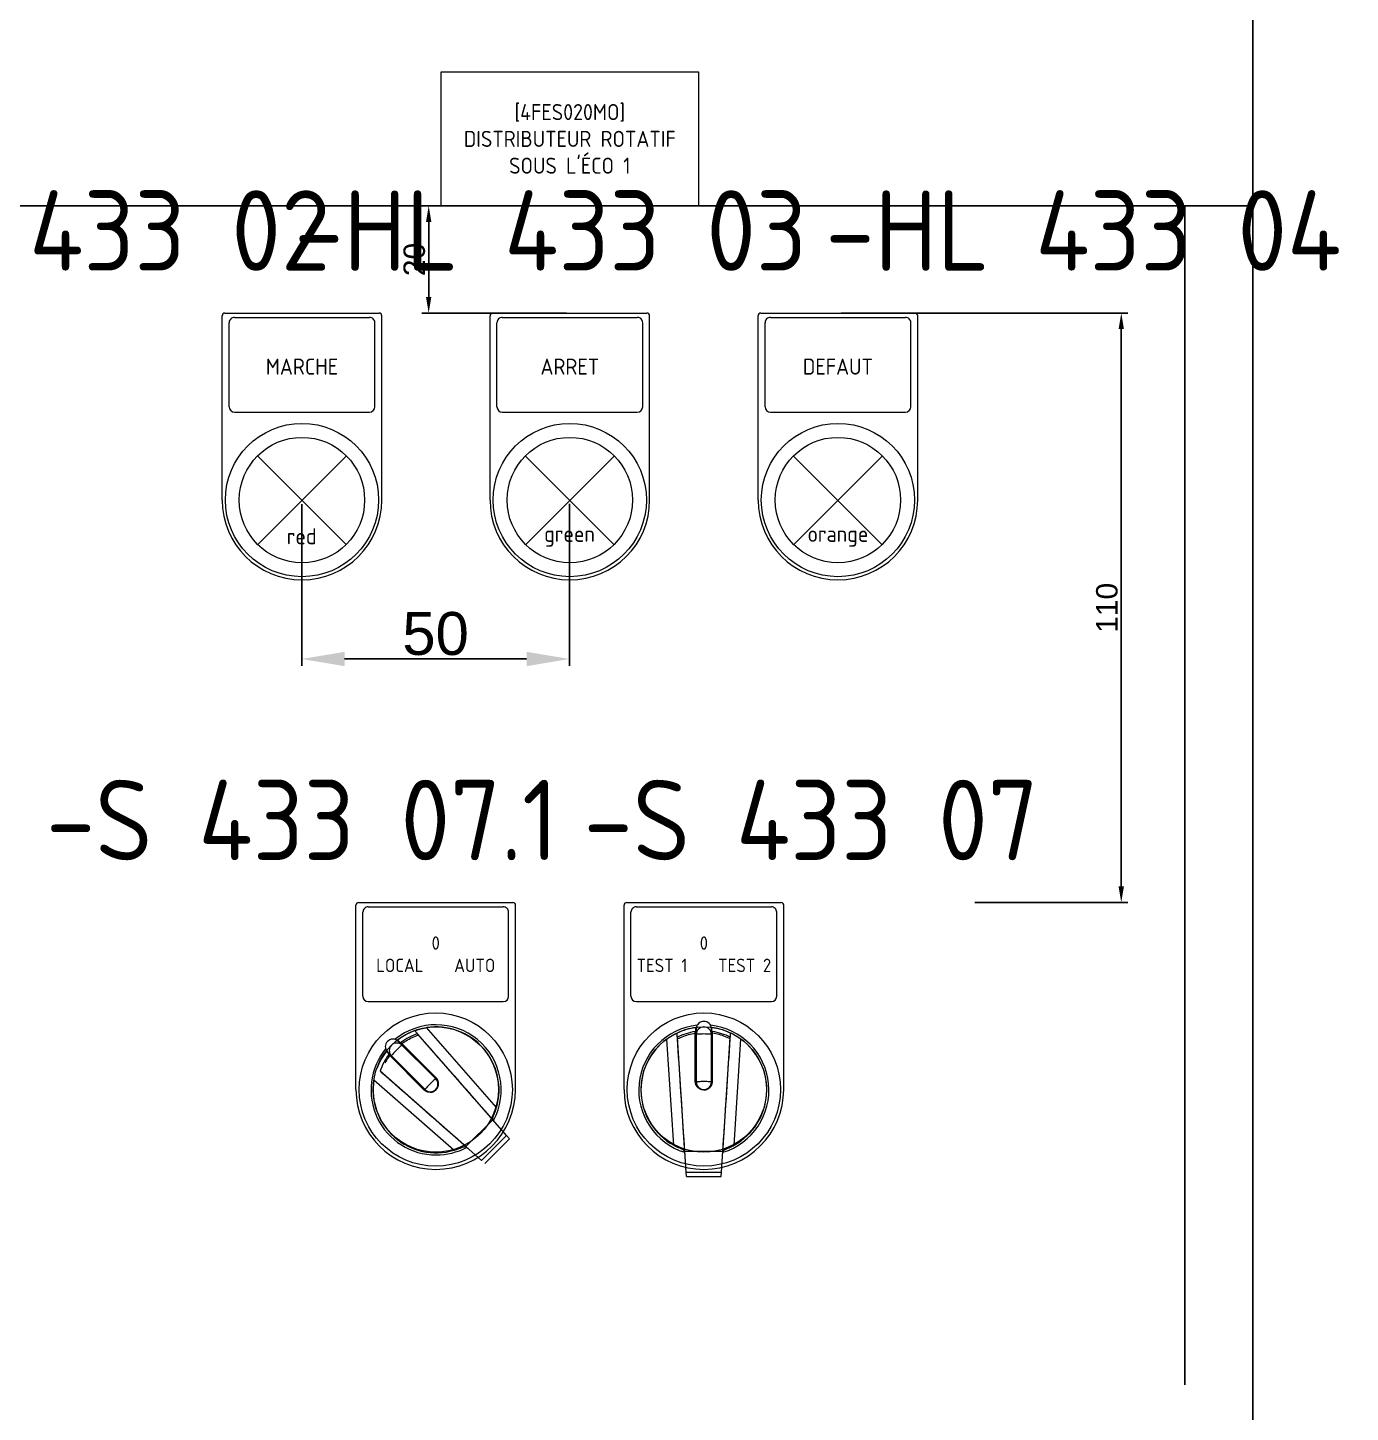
# Model space of a CAD drawing. Header units: millimetres. Extents: x 0 to 69574, y -5 to 41746.
# Drawn here: x 39704.5 to 39951.4, y 15694.3 to 15952.7 of the extents above; entities that cross this region are included whole.
import ezdxf
from ezdxf.enums import TextEntityAlignment as Align

# ---------------------------------------------------------------- set-up
doc = ezdxf.new("R2010")
doc.units = ezdxf.units.MM
doc.set_wipeout_variables(frame=1)
doc.layers.add('! NO PLOT !', color=7, linetype='Continuous', true_color=0xff75dd, plot=False)
doc.layers.add('000-PI-Oprema', color=30, linetype='Continuous', lineweight=5)
doc.layers.add('000-PI-ORMAR', color=2, linetype='Continuous')
doc.layers.add('000-PI_TEXT', color=7, linetype='Continuous')
doc.styles.add('PI0', font='isocpeur.ttf', dxfattribs={"width": 0.9})
doc.styles.get("Standard").update_dxf_attribs({"font": 'arial.ttf'})
doc.dimstyles.new('ISO-25', dxfattribs={"dimtxt": 4, "dimasz": 3, "dimexe": 1.25, "dimexo": 0.625, "dimtad": 1, "dimtxsty": 'Standard', "dimcen": 3, "dimadec": 0, "dimazin": 0, "dimtfac": 1, "dimtmove": 0, "dimatfit": 3, "dimfxl": 1, "dimarcsym": 0})
doc.dimstyles.new('ISO-25-lb', dxfattribs={"dimtxt": 8, "dimasz": 8, "dimexe": 1.25, "dimexo": 0.625, "dimtad": 1, "dimtxsty": 'Standard', "dimcen": 5, "dimadec": 0, "dimazin": 0, "dimtfac": 1, "dimtmove": 0, "dimatfit": 3, "dimfxl": 1, "dimarcsym": 0})

# ---------------------------------------------------------------- blocks, each defined once
blk = doc.blocks.new('*D816')
at = {"layer": '! NO PLOT !', "color": 0, "lineweight": -2, "ltscale": 0.25, "transparency": 16777216}
for p, q in [((39856.36, 15899.4), (39909.88, 15899.4)), ((39908.63, 15896.4), (39908.63, 15792.4)), ((39881.28, 15789.4), (39909.88, 15789.4))]:
    blk.add_line(p, q, dxfattribs=at)
at = {"layer": '! NO PLOT !', "color": 0, "ltscale": 0.25, "transparency": 16777216}
for points in [[(39908.13, 15896.4), (39909.13, 15896.4), (39908.63, 15899.4)], [(39908.13, 15792.4), (39909.13, 15792.4), (39908.63, 15789.4)]]:
    blk.add_solid(points, dxfattribs=at)
at = {"layer": 'Defpoints', "color": 0, "ltscale": 0.25, "transparency": 16777216}
for p in [(39855.73, 15899.4), (39880.66, 15789.4), (39908.63, 15789.4)]:
    blk.add_point(p, dxfattribs=at)
at = {"layer": '! NO PLOT !', "color": 0, "ltscale": 0.25, "transparency": 16777216, "insert": (39905.96, 15844.4), "char_height": 4, "attachment_point": 5, "rotation": 90}
blk.add_mtext('110', dxfattribs=at)
blk = doc.blocks.new('podloska')
at = {"layer": '000-PI-Oprema'}
for p, q in [((43278.7, 39063.45), (43278.7, 39097.85)), ((43279.2, 39098.35), (43308, 39098.35)), ((43280, 39080.85), (43280, 39096.55)), ((43281, 39097.55), (43306.2, 39097.55)), ((43307.2, 39080.85), (43307.2, 39096.55)), ((43308.5, 39063.45), (43308.5, 39097.85)), ((43281, 39079.85), (43306.2, 39079.85))]:
    blk.add_line(p, q, dxfattribs=at)
blk.add_circle((43293.6, 39063.45), 14.3, dxfattribs=at)
at = {"layer": '000-PI-Oprema', "ltscale": 0.25}
blk.add_circle((43293.6, 39063.45), 11.7, dxfattribs=at)
at = {"layer": '000-PI-Oprema'}
for centre, radius, start, end in [((43279.2, 39097.85), 0.5, 90, 179.9998), ((43281, 39096.55), 1, 90, 180.0001), ((43306.2, 39096.55), 1, 359.9999, 90), ((43308, 39097.85), 0.5, 0.0002, 90), ((43281, 39080.85), 1, 180, 270), ((43306.2, 39080.85), 1, 270, 0), ((43293.6, 39063.45), 14.9, 180, 0)]:
    blk.add_arc(centre, radius, start, end, dxfattribs=at)
blk = doc.blocks.new('*D817')
at = {"layer": '! NO PLOT !', "color": 0, "linetype": 'Continuous', "lineweight": -2, "ltscale": 0.25, "transparency": 16777216}
for p, q in [((39755.63, 15863.73), (39755.63, 15833.6)), ((39805.63, 15863.83), (39805.63, 15833.6)), ((39763.63, 15834.85), (39797.63, 15834.85))]:
    blk.add_line(p, q, dxfattribs=at)
at = {"layer": '! NO PLOT !', "color": 0, "ltscale": 0.25, "transparency": 16777216}
for points in [[(39763.63, 15836.18), (39763.63, 15833.51), (39755.63, 15834.85)], [(39797.63, 15836.18), (39797.63, 15833.51), (39805.63, 15834.85)]]:
    blk.add_solid(points, dxfattribs=at)
at = {"layer": 'Defpoints', "color": 0, "ltscale": 0.25, "transparency": 16777216}
for p in [(39755.63, 15864.35), (39805.63, 15864.45), (39805.63, 15834.85)]:
    blk.add_point(p, dxfattribs=at)
at = {"layer": '! NO PLOT !', "color": 0, "ltscale": 0.25, "transparency": 16777216, "insert": (39780.63, 15839.55), "char_height": 8, "attachment_point": 5}
blk.add_mtext('50', dxfattribs=at)
blk = doc.blocks.new('*D818')
at = {"layer": '! NO PLOT !', "color": 0, "lineweight": -2, "ltscale": 0.25, "transparency": 16777216}
for p, q in [((39805.06, 15919.4), (39778.09, 15919.4)), ((39779.34, 15902.4), (39779.34, 15916.4)), ((39805.06, 15899.4), (39778.09, 15899.4))]:
    blk.add_line(p, q, dxfattribs=at)
at = {"layer": '! NO PLOT !', "color": 0, "ltscale": 0.25, "transparency": 16777216}
for points in [[(39778.84, 15916.4), (39779.84, 15916.4), (39779.34, 15919.4)], [(39778.84, 15902.4), (39779.84, 15902.4), (39779.34, 15899.4)]]:
    blk.add_solid(points, dxfattribs=at)
at = {"layer": 'Defpoints', "color": 0, "ltscale": 0.25, "transparency": 16777216}
for p in [(39779.34, 15919.4), (39805.68, 15919.4), (39805.68, 15899.4)]:
    blk.add_point(p, dxfattribs=at)
at = {"layer": '! NO PLOT !', "color": 0, "ltscale": 0.25, "transparency": 16777216, "insert": (39776.67, 15909.4), "char_height": 4, "attachment_point": 5, "rotation": 90}
blk.add_mtext('20', dxfattribs=at)

msp = doc.modelspace()

# ---------------------------------------------------------------- wipeouts: each hides what was drawn before it
msp.add_wipeout([(39609.672, 16761.404), (40000.16, 16761.404), (39999.672, 14778.904), (39609.66, 14776.904)]).dxf.layer = '000-PI-ORMAR'

# ---------------------------------------------------------------- next in the draw order: linework, layer by layer
at = {"layer": '! NO PLOT !'}
msp.add_line((39933.184, 16684.154), (39933.184, 14854.154), dxfattribs=at)
at = {"layer": '! NO PLOT !', "ltscale": 0.25}
for p, q in [((39933.184, 15919.404), (39678.184, 15919.404)), ((39933.184, 15919.404), (39678.184, 15919.404)), ((39920.511, 15919.404), (39920.511, 15699.404))]:
    msp.add_line(p, q, dxfattribs=at)
at = {"layer": '000-PI-Oprema'}
for p, q in [((39747.361, 15872.727), (39763.907, 15856.181)), ((39764.007, 15872.727), (39747.461, 15856.181)), ((39797.361, 15872.727), (39813.907, 15856.181)), ((39814.007, 15872.727), (39797.461, 15856.181)), ((39847.411, 15872.727), (39863.957, 15856.181)), ((39864.057, 15872.727), (39847.511, 15856.181)), ((39815.809, 15754.504), (39815.809, 15788.904)), ((39816.309, 15789.404), (39845.109, 15789.404)), ((39817.109, 15771.904), (39817.109, 15787.604)), ((39818.109, 15788.604), (39843.309, 15788.604)), ((39844.309, 15771.904), (39844.309, 15787.604)), ((39845.609, 15754.504), (39845.609, 15788.904)), ((39818.109, 15770.904), (39843.309, 15770.904)), ((39775.688, 15763.932), (39775.973, 15764.076)), ((39775.973, 15764.076), (39776.262, 15764.211)), ((39776.262, 15764.211), (39776.556, 15764.337)), ((39776.556, 15764.337), (39776.854, 15764.455)), ((39776.735, 15765.491), (39776.738, 15765.492)), ((39776.739, 15765.487), (39776.735, 15765.491)), ((39776.738, 15765.492), (39776.746, 15765.495)), ((39776.751, 15765.473), (39776.739, 15765.487)), ((39776.746, 15765.495), (39776.76, 15765.5)), ((39776.771, 15765.45), (39776.751, 15765.473)), ((39776.76, 15765.5), (39776.781, 15765.507)), ((39776.8, 15765.416), (39776.771, 15765.45)), ((39776.781, 15765.507), (39776.807, 15765.517)), ((39776.838, 15765.373), (39776.8, 15765.416)), ((39776.807, 15765.517), (39776.839, 15765.528)), ((39776.885, 15765.319), (39776.838, 15765.373)), ((39776.839, 15765.528), (39776.877, 15765.541)), ((39776.854, 15764.455), (39777.155, 15764.563)), ((39776.877, 15765.541), (39776.92, 15765.556)), ((39776.942, 15765.255), (39776.885, 15765.319)), ((39776.92, 15765.556), (39776.969, 15765.573)), ((39777.008, 15765.18), (39776.942, 15765.255)), ((39776.969, 15765.573), (39777.023, 15765.591)), ((39777.083, 15765.094), (39777.008, 15765.18)), ((39777.023, 15765.591), (39777.081, 15765.61)), ((39777.081, 15765.61), (39777.144, 15765.63)), ((39777.168, 15764.997), (39777.083, 15765.094)), ((39777.144, 15765.63), (39777.211, 15765.651)), ((39777.155, 15764.563), (39777.46, 15764.663)), ((39777.262, 15764.89), (39777.168, 15764.997)), ((39777.211, 15765.651), (39777.28, 15765.673)), ((39777.276, 15764.872), (39777.248, 15764.904)), ((39791.001, 15749.234), (39777.262, 15764.89)), ((39777.305, 15764.839), (39777.276, 15764.872)), ((39777.28, 15765.673), (39777.353, 15765.695)), ((39777.335, 15764.806), (39777.305, 15764.839)), ((39777.365, 15764.771), (39777.335, 15764.806)), ((39777.353, 15765.695), (39777.43, 15765.718)), ((39777.396, 15764.736), (39777.365, 15764.771)), ((39777.428, 15764.7), (39777.396, 15764.736)), ((39777.46, 15764.663), (39777.428, 15764.7)), ((39777.43, 15765.718), (39777.511, 15765.741)), ((39778.19, 15763.831), (39777.46, 15764.663)), ((39777.511, 15765.741), (39777.596, 15765.765)), ((39777.596, 15765.765), (39777.685, 15765.789)), ((39777.685, 15765.789), (39777.778, 15765.814)), ((39777.778, 15765.814), (39777.873, 15765.838)), ((39777.873, 15765.838), (39777.971, 15765.862)), ((39777.971, 15765.862), (39778.072, 15765.886)), ((39778.072, 15765.886), (39778.174, 15765.909)), ((39778.174, 15765.909), (39778.278, 15765.932)), ((39778.278, 15765.932), (39778.383, 15765.953)), ((39778.383, 15765.953), (39778.488, 15765.974)), ((39778.488, 15765.974), (39778.594, 15765.994)), ((39778.594, 15765.994), (39778.699, 15766.013)), ((39778.699, 15766.013), (39778.804, 15766.031)), ((39778.804, 15766.031), (39778.907, 15766.048)), ((39791.999, 15751.129), (39778.907, 15766.048)), ((39823.957, 15764.02), (39824.044, 15764.081)), ((39824.044, 15764.081), (39824.133, 15764.142)), ((39824.133, 15764.142), (39824.223, 15764.201)), ((39824.223, 15764.201), (39824.312, 15764.26)), ((39824.312, 15764.26), (39824.402, 15764.318)), ((39824.402, 15764.318), (39824.491, 15764.374)), ((39824.491, 15764.374), (39824.578, 15764.428)), ((39824.578, 15764.428), (39824.665, 15764.48)), ((39824.665, 15764.48), (39824.749, 15764.53)), ((39824.749, 15764.53), (39824.832, 15764.578)), ((39824.832, 15764.578), (39824.912, 15764.624)), ((39824.912, 15764.624), (39824.989, 15764.668)), ((39824.989, 15764.668), (39825.063, 15764.709)), ((39825.063, 15764.709), (39825.134, 15764.747)), ((39825.134, 15764.747), (39825.201, 15764.783)), ((39825.201, 15764.783), (39825.265, 15764.817)), ((39825.265, 15764.817), (39825.327, 15764.849)), ((39825.327, 15764.849), (39825.386, 15764.879)), ((39825.386, 15764.879), (39825.441, 15764.907)), ((39825.441, 15764.907), (39825.492, 15764.932)), ((39825.492, 15764.932), (39825.538, 15764.955)), ((39825.538, 15764.955), (39825.579, 15764.975)), ((39825.579, 15764.975), (39825.615, 15764.992)), ((39825.615, 15764.992), (39825.646, 15765.007)), ((39825.646, 15765.007), (39825.671, 15765.019)), ((39825.671, 15765.019), (39825.691, 15765.028)), ((39825.691, 15765.028), (39825.704, 15765.035)), ((39825.704, 15765.035), (39825.712, 15765.038)), ((39825.712, 15765.038), (39825.715, 15765.04)), ((39825.715, 15765.034), (39825.715, 15765.04)), ((39825.717, 15765.016), (39825.715, 15765.034)), ((39825.719, 15764.985), (39825.717, 15765.016)), ((39825.721, 15764.941), (39825.719, 15764.985)), ((39825.725, 15764.883), (39825.721, 15764.941)), ((39825.73, 15764.812), (39825.725, 15764.883)), ((39825.735, 15764.726), (39825.73, 15764.812)), ((39825.742, 15764.627), (39825.735, 15764.726)), ((39825.749, 15764.513), (39825.742, 15764.627)), ((39825.758, 15764.385), (39825.749, 15764.513)), ((39825.767, 15764.242), (39825.758, 15764.385)), ((39825.77, 15764.219), (39825.767, 15764.262)), ((39827.041, 15744.707), (39825.767, 15764.242)), ((39825.773, 15764.176), (39825.77, 15764.219)), ((39825.776, 15764.131), (39825.773, 15764.176)), ((39825.779, 15764.085), (39825.776, 15764.131)), ((39825.782, 15764.039), (39825.779, 15764.085)), ((39825.788, 15763.941), (39826.074, 15764.086)), ((39826.074, 15764.086), (39826.363, 15764.223)), ((39826.363, 15764.223), (39826.657, 15764.35)), ((39826.657, 15764.35), (39826.954, 15764.469)), ((39826.954, 15764.469), (39827.255, 15764.578)), ((39827.255, 15764.578), (39827.558, 15764.678)), ((39827.558, 15764.678), (39827.864, 15764.768)), ((39827.864, 15764.768), (39828.172, 15764.85)), ((39828.172, 15764.85), (39828.483, 15764.922)), ((39828.483, 15764.922), (39828.795, 15764.984)), ((39828.795, 15764.984), (39829.109, 15765.038)), ((39829.109, 15756.024), (39829.109, 15765.316)), ((39829.209, 15755.467), (39829.209, 15766.058)), ((39829.309, 15755.249), (39829.309, 15765.867)), ((39832.109, 15755.249), (39832.109, 15765.867)), ((39832.209, 15755.467), (39832.209, 15766.058)), ((39832.309, 15756.024), (39832.309, 15765.316)), ((39832.623, 15764.984), (39832.309, 15765.038)), ((39832.935, 15764.922), (39832.623, 15764.984)), ((39833.245, 15764.85), (39832.935, 15764.922)), ((39833.554, 15764.768), (39833.245, 15764.85)), ((39833.86, 15764.678), (39833.554, 15764.768)), ((39834.163, 15764.578), (39833.86, 15764.678)), ((39834.463, 15764.469), (39834.163, 15764.578)), ((39834.376, 15744.707), (39835.65, 15764.242)), ((39834.76, 15764.35), (39834.463, 15764.469)), ((39835.054, 15764.223), (39834.76, 15764.35)), ((39835.344, 15764.086), (39835.054, 15764.223)), ((39835.629, 15763.941), (39835.344, 15764.086)), ((39835.636, 15764.039), (39835.639, 15764.085)), ((39835.639, 15764.085), (39835.642, 15764.131)), ((39835.642, 15764.131), (39835.645, 15764.176)), ((39835.645, 15764.176), (39835.648, 15764.219)), ((39835.648, 15764.219), (39835.65, 15764.262)), ((39835.65, 15764.242), (39835.66, 15764.385)), ((39835.66, 15764.385), (39835.668, 15764.513)), ((39835.668, 15764.513), (39835.675, 15764.627)), ((39835.675, 15764.627), (39835.682, 15764.726)), ((39835.682, 15764.726), (39835.687, 15764.812)), ((39835.687, 15764.812), (39835.692, 15764.883)), ((39835.692, 15764.883), (39835.696, 15764.941)), ((39835.696, 15764.941), (39835.699, 15764.985)), ((39835.699, 15764.985), (39835.701, 15765.016)), ((39835.701, 15765.016), (39835.702, 15765.034)), ((39835.705, 15765.038), (39835.702, 15765.04)), ((39835.702, 15765.034), (39835.702, 15765.04)), ((39835.713, 15765.035), (39835.705, 15765.038)), ((39835.727, 15765.028), (39835.713, 15765.035)), ((39835.746, 15765.019), (39835.727, 15765.028)), ((39835.771, 15765.007), (39835.746, 15765.019)), ((39835.802, 15764.992), (39835.771, 15765.007)), ((39835.838, 15764.975), (39835.802, 15764.992)), ((39835.879, 15764.955), (39835.838, 15764.975)), ((39835.926, 15764.932), (39835.879, 15764.955)), ((39835.976, 15764.907), (39835.926, 15764.932)), ((39836.032, 15764.879), (39835.976, 15764.907)), ((39836.09, 15764.849), (39836.032, 15764.879)), ((39836.152, 15764.817), (39836.09, 15764.849)), ((39836.217, 15764.783), (39836.152, 15764.817)), ((39836.284, 15764.747), (39836.217, 15764.783)), ((39836.354, 15764.709), (39836.284, 15764.747)), ((39836.428, 15764.668), (39836.354, 15764.709)), ((39836.505, 15764.624), (39836.428, 15764.668)), ((39836.585, 15764.578), (39836.505, 15764.624)), ((39836.668, 15764.53), (39836.585, 15764.578)), ((39836.753, 15764.48), (39836.668, 15764.53)), ((39836.839, 15764.428), (39836.753, 15764.48)), ((39836.927, 15764.374), (39836.839, 15764.428)), ((39837.016, 15764.318), (39836.927, 15764.374)), ((39837.105, 15764.26), (39837.016, 15764.318)), ((39837.195, 15764.201), (39837.105, 15764.26)), ((39837.284, 15764.142), (39837.195, 15764.201)), ((39837.373, 15764.081), (39837.284, 15764.142)), ((39837.461, 15764.02), (39837.373, 15764.081)), ((39771.428, 15761.615), (39771.424, 15761.619)), ((39771.44, 15761.603), (39771.428, 15761.615)), ((39771.46, 15761.582), (39771.44, 15761.603)), ((39771.49, 15761.553), (39771.46, 15761.582)), ((39771.528, 15761.515), (39771.49, 15761.553)), ((39771.575, 15761.468), (39771.528, 15761.515)), ((39779.137, 15754.047), (39771.629, 15761.555)), ((39773.549, 15763.736), (39773.545, 15763.74)), ((39773.561, 15763.724), (39773.549, 15763.736)), ((39773.582, 15763.704), (39773.561, 15763.724)), ((39773.611, 15763.674), (39773.582, 15763.704)), ((39780.657, 15756.487), (39773.609, 15763.535)), ((39773.649, 15763.636), (39773.611, 15763.674)), ((39773.894, 15763.391), (39773.649, 15763.636)), ((39773.979, 15763.306), (39773.894, 15763.391)), ((39774.073, 15763.212), (39773.979, 15763.306)), ((39781.034, 15756.252), (39774.073, 15763.212)), ((39774.193, 15763.234), (39774.14, 15763.287)), ((39774.22, 15763.206), (39774.193, 15763.234)), ((39774.249, 15763.178), (39774.22, 15763.206)), ((39774.337, 15763.09), (39774.249, 15763.178)), ((39774.337, 15763.09), (39774.596, 15763.274)), ((39780.711, 15756.716), (39774.337, 15763.09)), ((39774.596, 15763.274), (39774.861, 15763.451)), ((39774.861, 15763.451), (39775.132, 15763.619)), ((39775.132, 15763.619), (39775.407, 15763.78)), ((39775.407, 15763.78), (39775.688, 15763.932)), ((39778.92, 15762.999), (39778.19, 15763.831)), ((39779.65, 15762.167), (39778.92, 15762.999)), ((39780.38, 15761.336), (39779.65, 15762.167)), ((39823.785, 15763.897), (39823.87, 15763.959)), ((39825.077, 15744.091), (39823.785, 15763.897)), ((39823.87, 15763.959), (39823.957, 15764.02)), ((39825.785, 15763.99), (39825.782, 15764.039)), ((39825.788, 15763.941), (39825.785, 15763.99)), ((39825.86, 15762.837), (39825.788, 15763.941)), ((39825.932, 15761.732), (39825.86, 15762.837)), ((39826.004, 15760.628), (39825.932, 15761.732)), ((39835.413, 15760.628), (39835.485, 15761.732)), ((39835.485, 15761.732), (39835.557, 15762.837)), ((39835.557, 15762.837), (39835.629, 15763.941)), ((39835.629, 15763.941), (39835.633, 15763.99)), ((39835.633, 15763.99), (39835.636, 15764.039)), ((39836.34, 15744.091), (39837.632, 15763.897)), ((39837.547, 15763.959), (39837.461, 15764.02)), ((39837.632, 15763.897), (39837.547, 15763.959)), ((39771.232, 15759.476), (39771.384, 15759.756)), ((39771.384, 15759.756), (39771.544, 15760.032)), ((39771.544, 15760.032), (39771.713, 15760.303)), ((39771.631, 15761.411), (39771.575, 15761.468)), ((39771.697, 15761.345), (39771.631, 15761.411)), ((39771.773, 15761.27), (39771.697, 15761.345)), ((39771.713, 15760.303), (39771.89, 15760.568)), ((39771.858, 15761.185), (39771.773, 15761.27)), ((39771.952, 15761.091), (39771.858, 15761.185)), ((39771.958, 15760.944), (39771.877, 15761.024)), ((39771.89, 15760.568), (39772.074, 15760.827)), ((39778.912, 15754.13), (39771.952, 15761.091)), ((39771.986, 15760.915), (39771.958, 15760.944)), ((39772.074, 15760.827), (39771.986, 15760.915)), ((39778.448, 15754.453), (39772.074, 15760.827)), ((39781.109, 15760.504), (39780.38, 15761.336)), ((39781.839, 15759.673), (39781.109, 15760.504)), ((39782.568, 15758.842), (39781.839, 15759.673)), ((39826.076, 15759.524), (39826.004, 15760.628)), ((39826.148, 15758.42), (39826.076, 15759.524)), ((39835.269, 15758.42), (39835.341, 15759.524)), ((39835.341, 15759.524), (39835.413, 15760.628)), ((39785.93, 15744.163), (39770.274, 15757.902)), ((39771.333, 15756.974), (39770.501, 15757.704)), ((39772.165, 15756.244), (39771.333, 15756.974)), ((39781.117, 15756.027), (39780.657, 15756.487)), ((39780.76, 15756.664), (39780.711, 15756.716)), ((39780.807, 15756.61), (39780.76, 15756.664)), ((39780.852, 15756.554), (39780.807, 15756.61)), ((39780.894, 15756.496), (39780.852, 15756.554)), ((39780.934, 15756.436), (39780.894, 15756.496)), ((39780.971, 15756.374), (39780.934, 15756.436)), ((39781.005, 15756.311), (39780.971, 15756.374)), ((39783.298, 15758.01), (39782.568, 15758.842)), ((39784.756, 15756.348), (39783.298, 15758.01)), ((39785.485, 15755.518), (39784.756, 15756.348)), ((39826.22, 15757.317), (39826.148, 15758.42)), ((39826.292, 15756.213), (39826.22, 15757.317)), ((39835.125, 15756.213), (39835.197, 15757.317)), ((39835.197, 15757.317), (39835.269, 15758.42)), ((39784.034, 15743.165), (39769.116, 15756.257)), ((39772.997, 15755.514), (39772.165, 15756.244)), ((39773.828, 15754.784), (39772.997, 15755.514)), ((39774.66, 15754.054), (39773.828, 15754.784)), ((39775.491, 15753.325), (39774.66, 15754.054)), ((39778.5, 15754.404), (39778.448, 15754.453)), ((39778.554, 15754.356), (39778.5, 15754.404)), ((39778.61, 15754.312), (39778.554, 15754.356)), ((39778.668, 15754.269), (39778.61, 15754.312)), ((39778.728, 15754.23), (39778.668, 15754.269)), ((39778.79, 15754.193), (39778.728, 15754.23)), ((39778.853, 15754.159), (39778.79, 15754.193)), ((39778.917, 15754.128), (39778.853, 15754.159)), ((39778.984, 15754.1), (39778.917, 15754.128)), ((39779.051, 15754.074), (39778.984, 15754.1)), ((39779.119, 15754.052), (39779.051, 15754.074)), ((39779.188, 15754.033), (39779.119, 15754.052)), ((39779.258, 15754.017), (39779.188, 15754.033)), ((39779.329, 15754.004), (39779.258, 15754.017)), ((39779.4, 15753.995), (39779.329, 15754.004)), ((39779.472, 15753.988), (39779.4, 15753.995)), ((39779.543, 15753.985), (39779.472, 15753.988)), ((39779.615, 15753.985), (39779.543, 15753.985)), ((39779.615, 15753.985), (39779.687, 15753.988)), ((39779.687, 15753.988), (39779.758, 15753.995)), ((39779.758, 15753.995), (39779.829, 15754.004)), ((39779.829, 15754.004), (39779.9, 15754.017)), ((39779.9, 15754.017), (39779.97, 15754.033)), ((39779.97, 15754.033), (39780.039, 15754.052)), ((39780.039, 15754.052), (39780.108, 15754.074)), ((39780.108, 15754.074), (39780.175, 15754.1)), ((39780.175, 15754.1), (39780.241, 15754.128)), ((39780.241, 15754.128), (39780.306, 15754.159)), ((39780.306, 15754.159), (39780.369, 15754.193)), ((39780.369, 15754.193), (39780.43, 15754.23)), ((39780.43, 15754.23), (39780.49, 15754.269)), ((39780.49, 15754.269), (39780.548, 15754.312)), ((39780.548, 15754.312), (39780.605, 15754.356)), ((39780.605, 15754.356), (39780.659, 15754.404)), ((39780.659, 15754.404), (39780.711, 15754.453)), ((39780.711, 15754.453), (39780.76, 15754.505)), ((39780.76, 15754.505), (39780.807, 15754.559)), ((39780.807, 15754.559), (39780.852, 15754.615)), ((39780.852, 15754.615), (39780.894, 15754.673)), ((39780.894, 15754.673), (39780.934, 15754.733)), ((39780.934, 15754.733), (39780.971, 15754.795)), ((39780.971, 15754.795), (39781.005, 15754.858)), ((39781.036, 15756.246), (39781.005, 15756.311)), ((39781.005, 15754.858), (39781.036, 15754.923)), ((39781.064, 15756.18), (39781.036, 15756.246)), ((39781.036, 15754.923), (39781.064, 15754.989)), ((39781.089, 15756.113), (39781.064, 15756.18)), ((39781.064, 15754.989), (39781.089, 15755.056)), ((39781.112, 15756.045), (39781.089, 15756.113)), ((39781.089, 15755.056), (39781.112, 15755.125)), ((39781.131, 15755.976), (39781.112, 15756.045)), ((39781.112, 15755.125), (39781.131, 15755.194)), ((39781.147, 15755.906), (39781.131, 15755.976)), ((39781.131, 15755.194), (39781.147, 15755.264)), ((39781.159, 15755.835), (39781.147, 15755.906)), ((39781.147, 15755.264), (39781.16, 15755.334)), ((39781.169, 15755.764), (39781.159, 15755.835)), ((39781.16, 15755.334), (39781.169, 15755.406)), ((39781.176, 15755.692), (39781.169, 15755.764)), ((39781.169, 15755.406), (39781.176, 15755.477)), ((39781.179, 15755.621), (39781.176, 15755.692)), ((39781.176, 15755.477), (39781.179, 15755.549)), ((39781.179, 15755.549), (39781.179, 15755.621)), ((39786.214, 15754.687), (39785.485, 15755.518)), ((39786.943, 15753.856), (39786.214, 15754.687)), ((39787.672, 15753.026), (39786.943, 15753.856)), ((39826.364, 15755.109), (39826.292, 15756.213)), ((39826.436, 15754.006), (39826.364, 15755.109)), ((39826.508, 15752.903), (39826.436, 15754.006)), ((39829.11, 15755.952), (39829.109, 15756.024)), ((39829.115, 15755.88), (39829.11, 15755.952)), ((39829.123, 15755.809), (39829.115, 15755.88)), ((39829.134, 15755.738), (39829.123, 15755.809)), ((39829.149, 15755.668), (39829.134, 15755.738)), ((39829.166, 15755.598), (39829.149, 15755.668)), ((39829.187, 15755.529), (39829.166, 15755.598)), ((39829.211, 15755.461), (39829.187, 15755.529)), ((39829.237, 15755.395), (39829.211, 15755.461)), ((39829.267, 15755.329), (39829.237, 15755.395)), ((39829.3, 15755.266), (39829.267, 15755.329)), ((39829.335, 15755.203), (39829.3, 15755.266)), ((39829.373, 15755.142), (39829.335, 15755.203)), ((39829.414, 15755.083), (39829.373, 15755.142)), ((39829.458, 15755.026), (39829.414, 15755.083)), ((39829.504, 15754.971), (39829.458, 15755.026)), ((39829.552, 15754.918), (39829.504, 15754.971)), ((39829.603, 15754.867), (39829.552, 15754.918)), ((39829.656, 15754.819), (39829.603, 15754.867)), ((39829.711, 15754.773), (39829.656, 15754.819)), ((39829.768, 15754.729), (39829.711, 15754.773)), ((39829.827, 15754.688), (39829.768, 15754.729)), ((39829.888, 15754.65), (39829.827, 15754.688)), ((39829.95, 15754.615), (39829.888, 15754.65)), ((39830.014, 15754.582), (39829.95, 15754.615)), ((39830.08, 15754.552), (39830.014, 15754.582)), ((39830.146, 15754.526), (39830.08, 15754.552)), ((39830.214, 15754.502), (39830.146, 15754.526)), ((39830.283, 15754.481), (39830.214, 15754.502)), ((39830.353, 15754.464), (39830.283, 15754.481)), ((39830.423, 15754.449), (39830.353, 15754.464)), ((39830.494, 15754.438), (39830.423, 15754.449)), ((39830.565, 15754.43), (39830.494, 15754.438)), ((39830.637, 15754.425), (39830.565, 15754.43)), ((39830.709, 15754.424), (39830.637, 15754.425)), ((39830.709, 15754.424), (39830.78, 15754.425)), ((39830.78, 15754.425), (39830.852, 15754.43)), ((39830.852, 15754.43), (39830.923, 15754.438)), ((39830.923, 15754.438), (39830.994, 15754.449)), ((39830.994, 15754.449), (39831.065, 15754.464)), ((39831.065, 15754.464), (39831.134, 15754.481)), ((39831.134, 15754.481), (39831.203, 15754.502)), ((39831.203, 15754.502), (39831.271, 15754.526)), ((39831.271, 15754.526), (39831.338, 15754.552)), ((39831.338, 15754.552), (39831.403, 15754.582)), ((39831.403, 15754.582), (39831.467, 15754.615)), ((39831.467, 15754.615), (39831.529, 15754.65)), ((39831.529, 15754.65), (39831.59, 15754.688)), ((39831.59, 15754.688), (39831.649, 15754.729)), ((39831.649, 15754.729), (39831.706, 15754.773)), ((39831.706, 15754.773), (39831.761, 15754.819)), ((39831.761, 15754.819), (39831.814, 15754.867)), ((39831.814, 15754.867), (39831.865, 15754.918)), ((39831.865, 15754.918), (39831.914, 15754.971)), ((39831.914, 15754.971), (39831.96, 15755.026)), ((39831.96, 15755.026), (39832.003, 15755.083)), ((39832.003, 15755.083), (39832.044, 15755.142)), ((39832.044, 15755.142), (39832.082, 15755.203)), ((39832.082, 15755.203), (39832.118, 15755.266)), ((39832.118, 15755.266), (39832.15, 15755.329)), ((39832.15, 15755.329), (39832.18, 15755.395)), ((39832.18, 15755.395), (39832.207, 15755.461)), ((39832.207, 15755.461), (39832.23, 15755.529)), ((39832.23, 15755.529), (39832.251, 15755.598)), ((39832.251, 15755.598), (39832.269, 15755.668)), ((39832.269, 15755.668), (39832.283, 15755.738)), ((39832.283, 15755.738), (39832.294, 15755.809)), ((39832.294, 15755.809), (39832.302, 15755.88)), ((39832.302, 15755.88), (39832.307, 15755.952)), ((39832.307, 15755.952), (39832.309, 15756.024)), ((39834.909, 15752.903), (39834.981, 15754.006)), ((39834.981, 15754.006), (39835.053, 15755.109)), ((39835.053, 15755.109), (39835.125, 15756.213)), ((39776.322, 15752.595), (39775.491, 15753.325)), ((39777.153, 15751.866), (39776.322, 15752.595)), ((39778.815, 15750.408), (39777.153, 15751.866)), ((39789.129, 15751.365), (39787.672, 15753.026)), ((39789.858, 15750.535), (39789.129, 15751.365)), ((39826.58, 15751.8), (39826.508, 15752.903)), ((39826.652, 15750.697), (39826.58, 15751.8)), ((39834.766, 15750.697), (39834.838, 15751.8)), ((39834.838, 15751.8), (39834.909, 15752.903)), ((39779.646, 15749.678), (39778.815, 15750.408)), ((39780.477, 15748.949), (39779.646, 15749.678)), ((39781.308, 15748.221), (39780.477, 15748.949)), ((39786.289, 15743.849), (39791.314, 15748.875)), ((39786.293, 15743.844), (39791.32, 15748.871)), ((39791.314, 15748.875), (39789.858, 15750.535)), ((39790.174, 15750.175), (39790.175, 15750.176)), ((39791, 15749.233), (39791.001, 15749.234)), ((39791.32, 15748.871), (39791.001, 15749.234)), ((39793.893, 15745.939), (39791.32, 15748.871)), ((39791.334, 15749.166), (39791.337, 15749.229)), ((39791.336, 15749.103), (39791.334, 15749.166)), ((39791.344, 15749.042), (39791.336, 15749.103)), ((39791.337, 15749.229), (39791.345, 15749.294)), ((39791.357, 15748.981), (39791.344, 15749.042)), ((39791.345, 15749.294), (39791.358, 15749.359)), ((39791.375, 15748.922), (39791.357, 15748.981)), ((39791.358, 15749.359), (39791.375, 15749.426)), ((39791.375, 15749.426), (39791.396, 15749.495)), ((39791.398, 15748.863), (39791.375, 15748.922)), ((39791.396, 15749.495), (39791.422, 15749.565)), ((39791.427, 15748.803), (39791.398, 15748.863)), ((39791.422, 15749.565), (39791.45, 15749.638)), ((39791.461, 15748.744), (39791.427, 15748.803)), ((39791.45, 15749.638), (39791.482, 15749.713)), ((39791.499, 15748.684), (39791.461, 15748.744)), ((39791.482, 15749.713), (39791.556, 15749.883)), ((39791.543, 15748.624), (39791.499, 15748.684)), ((39791.591, 15748.564), (39791.543, 15748.624)), ((39791.556, 15749.883), (39791.632, 15750.07)), ((39791.632, 15750.07), (39791.71, 15750.27)), ((39791.71, 15750.27), (39791.788, 15750.48)), ((39791.788, 15750.48), (39791.863, 15750.696)), ((39791.863, 15750.696), (39791.934, 15750.914)), ((39791.934, 15750.914), (39791.999, 15751.129)), ((39826.724, 15749.594), (39826.652, 15750.697)), ((39826.796, 15748.492), (39826.724, 15749.594)), ((39834.622, 15748.492), (39834.694, 15749.594)), ((39834.694, 15749.594), (39834.766, 15750.697)), ((39782.138, 15747.492), (39781.308, 15748.221)), ((39784.629, 15745.306), (39782.138, 15747.492)), ((39791.643, 15748.503), (39791.591, 15748.564)), ((39826.867, 15747.389), (39826.796, 15748.492)), ((39826.939, 15746.287), (39826.867, 15747.389)), ((39827.011, 15745.185), (39826.939, 15746.287)), ((39834.406, 15745.185), (39834.478, 15746.287)), ((39834.478, 15746.287), (39834.55, 15747.389)), ((39834.55, 15747.389), (39834.622, 15748.492)), ((39786.289, 15743.849), (39784.629, 15745.306)), ((39784.722, 15743.39), (39784.856, 15743.439)), ((39784.856, 15743.439), (39784.986, 15743.489)), ((39784.986, 15743.489), (39785.111, 15743.539)), ((39784.988, 15744.989), (39784.989, 15744.99)), ((39785.111, 15743.539), (39785.231, 15743.588)), ((39785.231, 15743.588), (39785.345, 15743.636)), ((39785.345, 15743.636), (39785.451, 15743.682)), ((39785.451, 15743.682), (39785.525, 15743.713)), ((39785.525, 15743.713), (39785.598, 15743.742)), ((39785.598, 15743.742), (39785.669, 15743.767)), ((39785.669, 15743.767), (39785.738, 15743.789)), ((39785.738, 15743.789), (39785.806, 15743.806)), ((39785.806, 15743.806), (39785.871, 15743.819)), ((39785.871, 15743.819), (39785.935, 15743.827)), ((39785.93, 15744.163), (39785.931, 15744.164)), ((39786.293, 15743.844), (39785.93, 15744.163)), ((39785.935, 15743.827), (39785.998, 15743.83)), ((39786.06, 15743.827), (39785.998, 15743.83)), ((39786.122, 15743.82), (39786.06, 15743.827)), ((39786.183, 15743.807), (39786.122, 15743.82)), ((39786.243, 15743.789), (39786.183, 15743.807)), ((39786.302, 15743.765), (39786.243, 15743.789)), ((39789.225, 15741.271), (39786.293, 15743.844)), ((39786.361, 15743.737), (39786.302, 15743.765)), ((39786.42, 15743.703), (39786.361, 15743.737)), ((39786.479, 15743.664), (39786.42, 15743.703)), ((39786.539, 15743.621), (39786.479, 15743.664)), ((39786.6, 15743.573), (39786.539, 15743.621)), ((39786.661, 15743.521), (39786.6, 15743.573)), ((39789.225, 15741.271), (39793.893, 15745.939)), ((39789.848, 15740.724), (39794.44, 15745.316)), ((39794.44, 15745.316), (39793.893, 15745.939)), ((39825.202, 15744.024), (39825.077, 15744.091)), ((39825.331, 15743.957), (39825.202, 15744.024)), ((39825.461, 15743.891), (39825.331, 15743.957)), ((39825.592, 15743.826), (39825.461, 15743.891)), ((39825.722, 15743.764), (39825.592, 15743.826)), ((39825.852, 15743.704), (39825.722, 15743.764)), ((39825.979, 15743.648), (39825.852, 15743.704)), ((39826.103, 15743.594), (39825.979, 15743.648)), ((39826.222, 15743.544), (39826.103, 15743.594)), ((39826.336, 15743.498), (39826.222, 15743.544)), ((39826.444, 15743.455), (39826.336, 15743.498)), ((39826.519, 15743.425), (39826.444, 15743.455)), ((39826.591, 15743.394), (39826.519, 15743.425)), ((39827.083, 15744.083), (39827.011, 15745.185)), ((39827.123, 15743.457), (39827.041, 15744.707)), ((39827.041, 15744.707), (39827.042, 15744.707)), ((39827.155, 15742.981), (39827.083, 15744.083)), ((39827.154, 15742.974), (39827.123, 15743.457)), ((39827.123, 15743.457), (39827.124, 15743.457)), ((39834.262, 15742.981), (39834.334, 15744.083)), ((39834.263, 15742.974), (39834.295, 15743.457)), ((39834.293, 15743.457), (39834.295, 15743.457)), ((39834.295, 15743.457), (39834.376, 15744.707)), ((39834.334, 15744.083), (39834.406, 15745.185)), ((39834.375, 15744.707), (39834.376, 15744.707)), ((39834.826, 15743.394), (39834.898, 15743.424)), ((39834.898, 15743.424), (39834.973, 15743.455)), ((39834.973, 15743.455), (39835.081, 15743.498)), ((39835.081, 15743.498), (39835.195, 15743.544)), ((39835.195, 15743.544), (39835.315, 15743.594)), ((39835.315, 15743.594), (39835.438, 15743.648)), ((39835.438, 15743.648), (39835.565, 15743.704)), ((39835.565, 15743.704), (39835.695, 15743.764)), ((39835.695, 15743.764), (39835.826, 15743.826)), ((39835.826, 15743.826), (39835.957, 15743.891)), ((39835.957, 15743.891), (39836.087, 15743.957)), ((39836.087, 15743.957), (39836.215, 15744.024)), ((39836.215, 15744.024), (39836.34, 15744.091)), ((39784.034, 15743.165), (39784.171, 15743.206)), ((39784.171, 15743.206), (39784.309, 15743.249)), ((39784.309, 15743.249), (39784.448, 15743.295)), ((39784.448, 15743.295), (39784.586, 15743.342)), ((39784.586, 15743.342), (39784.722, 15743.39)), ((39826.659, 15743.362), (39826.591, 15743.394)), ((39826.723, 15743.328), (39826.659, 15743.362)), ((39826.783, 15743.292), (39826.723, 15743.328)), ((39826.838, 15743.255), (39826.783, 15743.292)), ((39826.889, 15743.215), (39826.838, 15743.255)), ((39826.936, 15743.173), (39826.889, 15743.215)), ((39826.978, 15743.127), (39826.936, 15743.173)), ((39827.016, 15743.078), (39826.978, 15743.127)), ((39827.05, 15743.026), (39827.016, 15743.078)), ((39827.08, 15742.971), (39827.05, 15743.026)), ((39827.105, 15742.912), (39827.08, 15742.971)), ((39827.126, 15742.85), (39827.105, 15742.912)), ((39827.144, 15742.785), (39827.126, 15742.85)), ((39827.159, 15742.716), (39827.144, 15742.785)), ((39827.408, 15739.081), (39827.154, 15742.974)), ((39827.154, 15742.974), (39834.263, 15742.974)), ((39827.155, 15742.981), (39834.262, 15742.981)), ((39827.171, 15742.643), (39827.159, 15742.716)), ((39827.18, 15742.566), (39827.171, 15742.643)), ((39827.186, 15742.486), (39827.18, 15742.566)), ((39834.009, 15739.081), (39834.263, 15742.974)), ((39834.231, 15742.486), (39834.238, 15742.566)), ((39834.238, 15742.566), (39834.247, 15742.642)), ((39834.247, 15742.642), (39834.258, 15742.715)), ((39834.258, 15742.715), (39834.273, 15742.785)), ((39834.273, 15742.785), (39834.291, 15742.851)), ((39834.291, 15742.851), (39834.313, 15742.913)), ((39834.313, 15742.913), (39834.338, 15742.971)), ((39834.338, 15742.971), (39834.367, 15743.026)), ((39834.367, 15743.026), (39834.401, 15743.078)), ((39834.401, 15743.078), (39834.439, 15743.127)), ((39834.439, 15743.127), (39834.482, 15743.173)), ((39834.482, 15743.173), (39834.529, 15743.216)), ((39834.529, 15743.216), (39834.58, 15743.256)), ((39834.58, 15743.256), (39834.636, 15743.293)), ((39834.636, 15743.293), (39834.695, 15743.328)), ((39834.695, 15743.328), (39834.759, 15743.362)), ((39834.759, 15743.362), (39834.826, 15743.394)), ((39827.462, 15738.255), (39827.408, 15739.081)), ((39827.408, 15739.081), (39834.009, 15739.081)), ((39827.462, 15738.255), (39833.955, 15738.255)), ((39833.955, 15738.255), (39834.009, 15739.081))]:
    msp.add_line(p, q, dxfattribs=at)
msp.add_lwpolyline([(39781.684, 15944.404), (39829.684, 15944.404), (39829.684, 15919.404), (39781.684, 15919.404)], close=True, dxfattribs=at)
for points in [[(39831.993, 15766.427), (39831.861, 15766.647), (39831.687, 15766.839), (39831.476, 15766.997), (39831.237, 15767.114), (39830.978, 15767.186), (39830.709, 15767.21), (39830.44, 15767.186), (39830.18, 15767.114), (39829.941, 15766.997), (39829.73, 15766.839), (39829.556, 15766.647), (39829.425, 15766.427)], [(39829.425, 15766.427), (39829.338, 15766.153), (39829.309, 15765.867)], [(39832.109, 15764.784), (39832.082, 15765.056), (39832.002, 15765.318), (39831.873, 15765.559), (39831.699, 15765.771), (39831.486, 15765.944), (39831.244, 15766.073), (39830.982, 15766.153), (39830.709, 15766.18), (39830.436, 15766.153), (39830.173, 15766.073), (39829.931, 15765.944), (39829.719, 15765.771), (39829.545, 15765.559), (39829.415, 15765.318), (39829.336, 15765.056), (39829.309, 15764.784)], [(39832.109, 15764.784), (39832.082, 15764.8), (39832.002, 15764.815), (39831.873, 15764.83), (39831.699, 15764.842), (39831.486, 15764.853), (39831.244, 15764.86), (39830.982, 15764.865), (39830.709, 15764.867), (39830.436, 15764.865), (39830.173, 15764.86), (39829.931, 15764.853), (39829.719, 15764.842), (39829.545, 15764.83), (39829.415, 15764.815), (39829.336, 15764.8), (39829.309, 15764.784)], [(39832.109, 15765.867), (39832.079, 15766.153), (39831.993, 15766.427)], [(39773.131, 15763.849), (39772.882, 15763.911), (39772.623, 15763.924), (39772.363, 15763.887), (39772.111, 15763.8), (39771.877, 15763.668), (39771.669, 15763.495), (39771.496, 15763.287), (39771.364, 15763.053), (39771.277, 15762.801), (39771.24, 15762.541), (39771.252, 15762.281), (39771.315, 15762.033)], [(39771.315, 15762.033), (39771.447, 15761.778), (39771.629, 15761.555)], [(39774.375, 15762.769), (39774.163, 15762.942), (39773.922, 15763.071), (39773.66, 15763.15), (39773.387, 15763.177), (39773.114, 15763.15), (39772.852, 15763.07), (39772.61, 15762.94), (39772.398, 15762.766), (39772.224, 15762.554), (39772.094, 15762.312), (39772.014, 15762.05), (39771.987, 15761.777), (39772.013, 15761.504), (39772.093, 15761.242), (39772.221, 15761.001), (39772.395, 15760.789)], [(39774.375, 15762.769), (39774.344, 15762.761), (39774.277, 15762.716), (39774.175, 15762.635), (39774.043, 15762.52), (39773.886, 15762.378), (39773.71, 15762.212), (39773.52, 15762.03), (39773.326, 15761.838), (39773.134, 15761.643), (39772.952, 15761.454), (39772.786, 15761.278), (39772.643, 15761.12), (39772.529, 15760.988), (39772.448, 15760.887), (39772.403, 15760.819), (39772.395, 15760.789)], [(39773.609, 15763.535), (39773.386, 15763.716), (39773.131, 15763.849)], [(39780.657, 15756.487), (39780.627, 15756.479), (39780.559, 15756.434), (39780.458, 15756.352), (39780.326, 15756.238), (39780.168, 15756.096), (39779.992, 15755.93), (39779.803, 15755.747), (39779.608, 15755.555), (39779.416, 15755.361), (39779.234, 15755.172), (39779.068, 15754.996), (39778.926, 15754.838), (39778.811, 15754.706), (39778.73, 15754.605), (39778.685, 15754.537), (39778.677, 15754.507)], [(39778.677, 15754.507), (39778.889, 15754.333), (39779.131, 15754.204), (39779.393, 15754.125), (39779.666, 15754.098), (39779.939, 15754.125), (39780.201, 15754.205), (39780.443, 15754.334), (39780.655, 15754.509), (39780.829, 15754.721), (39780.959, 15754.963), (39781.039, 15755.225), (39781.066, 15755.498), (39781.039, 15755.771), (39780.96, 15756.033), (39780.831, 15756.275), (39780.657, 15756.487)], [(39832.109, 15755.899), (39832.082, 15755.916), (39832.002, 15755.931), (39831.873, 15755.945), (39831.699, 15755.958), (39831.486, 15755.968), (39831.244, 15755.976), (39830.982, 15755.981), (39830.709, 15755.982), (39830.436, 15755.981), (39830.173, 15755.976), (39829.931, 15755.968), (39829.719, 15755.958), (39829.545, 15755.945), (39829.415, 15755.931), (39829.336, 15755.916), (39829.309, 15755.899)], [(39829.309, 15755.899), (39829.336, 15755.627), (39829.415, 15755.365), (39829.545, 15755.123), (39829.719, 15754.911), (39829.931, 15754.737), (39830.173, 15754.608), (39830.436, 15754.529), (39830.709, 15754.502), (39830.982, 15754.529), (39831.244, 15754.608), (39831.486, 15754.737), (39831.699, 15754.911), (39831.873, 15755.123), (39832.002, 15755.365), (39832.082, 15755.627), (39832.109, 15755.899)]]:
    msp.add_lwpolyline(points, dxfattribs=at)
msp.add_circle((39830.709, 15754.504), 14.3, dxfattribs=at)
at = {"layer": '000-PI-Oprema', "ltscale": 0.25}
msp.add_circle((39830.709, 15754.504), 11.7, dxfattribs=at)
at = {"layer": '000-PI-Oprema'}
for centre, radius, start, end in [((39816.309, 15788.904), 0.5, 89.99996, 179.99983), ((39818.109, 15787.604), 1, 90.00002, 180.00009), ((39843.309, 15787.604), 1, 359.99991, 89.99998), ((39845.109, 15788.904), 0.5, 0.00017, 90.00004), ((39818.109, 15771.904), 1, 180, 269.99998), ((39843.309, 15771.904), 1, 270.00002, 0), ((39780.725, 15754.439), 12.15, 332.06339, 129.08147), ((39780.725, 15754.439), 11.75, 109.84984, 128.23046), ((39780.711, 15754.453), 11.01, 108.33018, 126.64371), ((39780.725, 15754.439), 11.01, 108.33018, 108.33753), ((39780.725, 15754.439), 11.75, 343.63927, 98.89794), ((39830.709, 15754.404), 12.15, 95.91853, 252.93658), ((39830.709, 15754.404), 11.75, 97.33437, 115.15016), ((39830.709, 15754.424), 11.01, 98.35629, 116.66982), ((39830.709, 15754.404), 11.01, 116.66247, 116.66982), ((39830.709, 15754.404), 11.01, 97.83063, 98.35629), ((39830.709, 15754.404), 11.75, 96.76953, 97.33437), ((39830.709, 15754.404), 12.15, 287.06339, 84.08147), ((39830.709, 15754.404), 11.75, 64.84984, 83.23046), ((39830.709, 15754.404), 11.01, 81.64371, 82.16937), ((39830.709, 15754.424), 11.01, 63.33018, 81.64371), ((39830.709, 15754.404), 11.01, 63.33018, 63.33753), ((39780.725, 15754.439), 12.15, 140.91853, 270), ((39780.725, 15754.439), 11.75, 142.33437, 160.15016), ((39780.725, 15754.439), 11.75, 141.76954, 142.33437), ((39780.725, 15754.439), 11.01, 126.64371, 127.16937), ((39830.709, 15754.404), 11.75, 126.10206, 241.36073), ((39830.709, 15754.404), 11.75, 298.63927, 53.89794), ((39780.711, 15754.453), 11.01, 143.35629, 161.66982), ((39780.725, 15754.439), 11.01, 142.83063, 143.35629), ((39780.725, 15754.439), 11.75, 171.10206, 286.36073), ((39830.709, 15754.504), 14.9, 180, 0), ((39780.725, 15754.439), 12.15, 270, 297.93658)]:
    msp.add_arc(centre, radius, start, end, dxfattribs=at)

# ---------------------------------------------------------------- next in the draw order: block references
for p in [(-3537.912, -23198.947), (-3487.912, -23198.947), (-3437.862, -23198.947), (-3512.937, -23308.947)]:
    msp.add_blockref('podloska', p, dxfattribs=at)

# ---------------------------------------------------------------- next in the draw order: texts
at = {"layer": '! NO PLOT !', "char_height": 3, "width": 27.82747, "attachment_point": 5, "style": 'PI0'}
for s, insert in [('{\\fISOCPEUR|b0|i0|c238|p34;red}', (39755.634, 15857.75)), ('{\\fISOCPEUR|b0|i0|c238|p34;green}', (39805.634, 15857.75)), ('{\\fISOCPEUR|b0|i0|c238|p34;orange}', (39855.734, 15857.75))]:
    msp.add_mtext(s, dxfattribs=dict(at, insert=insert))
at = {"layer": '000-PI_TEXT', "style": 'PI0', "width": 0.9}
for s, p in [('-HL 433 02', (39713.279, 15914.824)), ('-HL 433 03', (39802.087, 15914.824)), ('-HL 433 04', (39901.564, 15914.824)), ('-S 433 07.1', (39755.722, 15804.824)), ('-S 433 07', (39850.709, 15804.824))]:
    msp.add_text(s, height=15, dxfattribs=at).set_placement(p, align=Align.MIDDLE)
at = {"layer": '000-PI_TEXT', "linetype": 'Continuous', "insert": (39781.684, 15931.904), "char_height": 3, "width": 48, "attachment_point": 4, "style": 'PI0'}
msp.add_mtext("\\pxqc;{\\fISOCPEUR|b0|i0|c238|p34;[4FES020MO]\\PDISTRIBUTEUR ROTATIF SOUS L'ÉCO 1}", dxfattribs=at)
at = {"layer": '000-PI_TEXT', "attachment_point": 5, "style": 'PI0'}
for s, insert, char_height, width in [('{\\fISOCPEUR|b0|i0|c238|p34;MARCHE}', (39755.684, 15889.404), 3, 27.82747), ('{\\fISOCPEUR|b0|i0|c238|p34;ARRET}', (39805.684, 15889.404), 3, 27.82747), ('{\\fISOCPEUR|b0|i0|c238|p34;DEFAUT}', (39855.734, 15889.404), 3, 27.82747), ('{\\fISOCPEUR|b0|i0|c238|p34;0}\\PLOCAL    {\\fISOCPEUR|b0|i0|c238|p34;AUTO}', (39780.659, 15779.754), 2.5, 24.5), ('{\\fISOCPEUR|b0|i0|c238|p34;0}\\P{\\fISOCPEUR|b0|i0|c238|p34;TEST 1}    {\\fISOCPEUR|b0|i0|c238|p34;TEST 2}', (39830.709, 15779.754), 2.5, 24.5)]:
    msp.add_mtext(s, dxfattribs=dict(at, insert=insert, char_height=char_height, width=width))

# ---------------------------------------------------------------- next in the draw order: dimensions: what is measured, and where the dimension line sits
at = {"layer": '! NO PLOT !', "ltscale": 0.25}
dim = msp.add_linear_dim(base=(39779.336, 15919.404), p1=(39805.684, 15899.404), p2=(39805.684, 15919.404), angle=90, dimstyle='ISO-25', dxfattribs=at)
dim.commit()
dim.dimension.update_dxf_attribs({"geometry": '*D818', "text_midpoint": (39776.669, 15909.404)})
dim = msp.add_linear_dim(base=(39908.627, 15789.404), p1=(39855.734, 15899.404), p2=(39880.659, 15789.404), angle=90, dimstyle='ISO-25', dxfattribs=at)
dim.commit()
dim.dimension.update_dxf_attribs({"geometry": '*D816', "text_midpoint": (39908.627, 15844.404), "dimtype": 160})
dim = msp.add_linear_dim(base=(39805.634, 15834.845), p1=(39755.634, 15864.354), p2=(39805.634, 15864.454), dimstyle='ISO-25-lb', dxfattribs=at)
dim.commit()
dim.dimension.update_dxf_attribs({"geometry": '*D817', "text_midpoint": (39780.634, 15839.555)})

doc.saveas('drawing.dxf')
